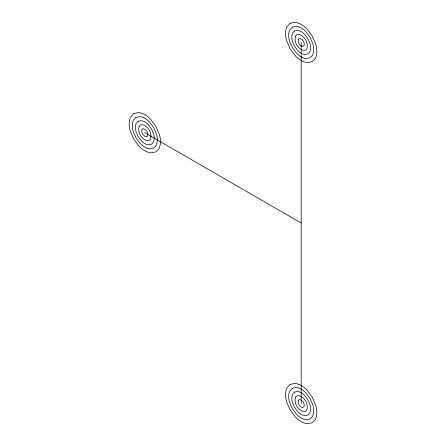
<?xml version="1.0" encoding="UTF-8"?>
<svg xmlns="http://www.w3.org/2000/svg" width="446" height="446" viewBox="0 0 446 446"><rect width="100%" height="100%" fill="white"/><g stroke="black" fill="none" stroke-linecap="round" stroke-linejoin="round"><path stroke-width="0.67" d="M144.816 132.718L301.184 223M301.184 42.437L301.184 403.563M139.135 126.447C137.323 132.256 141.471 139.442 147.403 140.774L149.237 140.379L150.458 139.158C152.365 133.309 148.223 126.012 142.224 124.663L140.39 125.058L139.135 126.447M141.973 129.585C141.07 132.484 143.144 136.08 146.11 136.749L147.637 135.935C148.59 133.014 146.517 129.368 143.517 128.693L142.603 128.888L141.973 129.585M295.503 36.165C293.691 41.974 297.844 49.16 303.776 50.493L305.61 50.103L306.831 48.876C308.738 43.028 304.59 35.736 298.597 34.381L296.763 34.777L295.503 36.165M298.346 39.304C297.437 42.208 299.511 45.799 302.483 46.468L304.01 45.659C304.958 42.732 302.89 39.086 299.89 38.412L298.976 38.607L298.346 39.304M295.503 397.291C293.691 403.095 297.844 410.281 303.776 411.619L305.61 411.223L306.831 409.997C308.738 404.148 304.59 396.856 298.597 395.507L296.763 395.897L295.503 397.291M298.346 400.424C297.437 403.329 299.511 406.919 302.483 407.588L304.01 406.78C304.958 403.853 302.89 400.207 299.89 399.532L298.976 399.733L298.346 400.424M133.755 113.568L130.611 117.042A16.134 16.134 0 0 0 129.178 123.693A25.271 25.271 0 0 0 130.226 130.89L133.755 139.102L139.102 146.271A25.271 25.271 0 0 0 144.816 150.776A16.134 16.134 0 0 0 151.294 152.861L155.871 151.869L158.927 148.808A17.132 17.132 0 0 0 160.454 141.75A25.271 25.271 0 0 0 159.406 134.547L155.871 126.335L150.525 119.171A25.271 25.271 0 0 0 144.816 114.661A16.134 16.134 0 0 0 138.338 112.582L133.755 113.568M135.969 117.398L133.454 120.175A12.906 12.906 0 0 0 132.306 125.499A20.215 20.215 0 0 0 133.142 131.258L135.969 137.825L140.245 143.562A20.215 20.215 0 0 0 144.816 147.163A12.906 12.906 0 0 0 149.995 148.83L153.658 148.039L156.106 145.591A13.709 13.709 0 0 0 157.326 139.944A20.215 20.215 0 0 0 156.485 134.185L153.658 127.612L149.382 121.881A20.215 20.215 0 0 0 144.816 118.274A12.906 12.906 0 0 0 139.631 116.607L135.969 117.398M138.182 121.228L136.292 123.313A9.684 9.684 0 0 0 135.433 127.305A15.164 15.164 0 0 0 136.063 131.62L138.182 136.548L141.388 140.852A15.164 15.164 0 0 0 144.816 143.551A9.684 9.684 0 0 0 148.702 144.805L151.45 144.209L153.285 142.374A10.28 10.28 0 0 0 154.199 138.137A15.164 15.164 0 0 0 153.569 133.817L151.45 128.888L148.239 124.59A15.164 15.164 0 0 0 144.816 121.886A9.684 9.684 0 0 0 140.93 120.637L138.182 121.228M290.129 23.287L286.984 26.76A16.134 16.134 0 0 0 285.546 33.411A25.271 25.271 0 0 0 286.594 40.608L290.129 48.82L295.475 55.99A25.271 25.271 0 0 0 301.184 60.494A16.134 16.134 0 0 0 307.662 62.579L312.245 61.593L315.3 58.532A17.132 17.132 0 0 0 316.822 51.468A25.271 25.271 0 0 0 315.774 44.271L312.245 36.054L306.898 28.89A25.271 25.271 0 0 0 301.184 24.385A16.134 16.134 0 0 0 294.706 22.3L290.129 23.287M292.342 27.117L289.822 29.899A12.906 12.906 0 0 0 288.673 35.217A20.215 20.215 0 0 0 289.515 40.976L292.342 47.544L296.618 53.28A20.215 20.215 0 0 0 301.184 56.882A12.906 12.906 0 0 0 306.369 58.549L310.031 57.763L312.479 55.31A13.709 13.709 0 0 0 313.694 49.662A20.215 20.215 0 0 0 312.858 43.903L310.031 37.33L305.755 31.599A20.215 20.215 0 0 0 301.184 27.992A12.906 12.906 0 0 0 296.005 26.325L292.342 27.117M294.55 30.947L292.665 33.032A9.684 9.684 0 0 0 291.801 37.024A15.164 15.164 0 0 0 292.431 41.344L294.55 46.267L297.761 50.571A15.164 15.164 0 0 0 301.184 53.275A9.684 9.684 0 0 0 305.07 54.523L307.818 53.933L309.652 52.093A10.28 10.28 0 0 0 310.567 47.856A15.164 15.164 0 0 0 309.937 43.535L307.818 38.607L304.612 34.309A15.164 15.164 0 0 0 301.184 31.605A9.684 9.684 0 0 0 297.298 30.356L294.55 30.947M290.129 384.407L286.984 387.881A16.134 16.134 0 0 0 285.546 394.532A25.271 25.271 0 0 0 286.594 401.729L290.129 409.946L295.475 417.11A25.271 25.271 0 0 0 301.184 421.615A16.134 16.134 0 0 0 307.662 423.7L312.245 422.713L315.3 419.653A17.132 17.132 0 0 0 316.822 412.589A25.271 25.271 0 0 0 315.774 405.392L312.245 397.18L306.898 390.01A25.271 25.271 0 0 0 301.184 385.506A16.134 16.134 0 0 0 294.706 383.421L290.129 384.407M292.342 388.237L289.822 391.019A12.906 12.906 0 0 0 288.673 396.338A20.215 20.215 0 0 0 289.515 402.097L292.342 408.67L296.618 414.401A20.215 20.215 0 0 0 301.184 418.008A12.906 12.906 0 0 0 306.369 419.675L310.031 418.883L312.479 416.43A13.709 13.709 0 0 0 313.694 410.783A20.215 20.215 0 0 0 312.858 405.024L310.031 398.456L305.755 392.72A20.215 20.215 0 0 0 301.184 389.118A12.906 12.906 0 0 0 296.005 387.451L292.342 388.237M294.55 392.067L292.665 394.152A9.684 9.684 0 0 0 291.801 398.144A15.164 15.164 0 0 0 292.431 402.465L294.55 407.393L297.761 411.691A15.164 15.164 0 0 0 301.184 414.395A9.684 9.684 0 0 0 305.07 415.644L307.818 415.053L309.652 413.213A10.28 10.28 0 0 0 310.567 408.976A15.164 15.164 0 0 0 309.937 404.656L307.818 399.733L304.612 395.429A15.164 15.164 0 0 0 301.184 392.725A9.684 9.684 0 0 0 297.298 391.477L294.55 392.067"/></g></svg>
